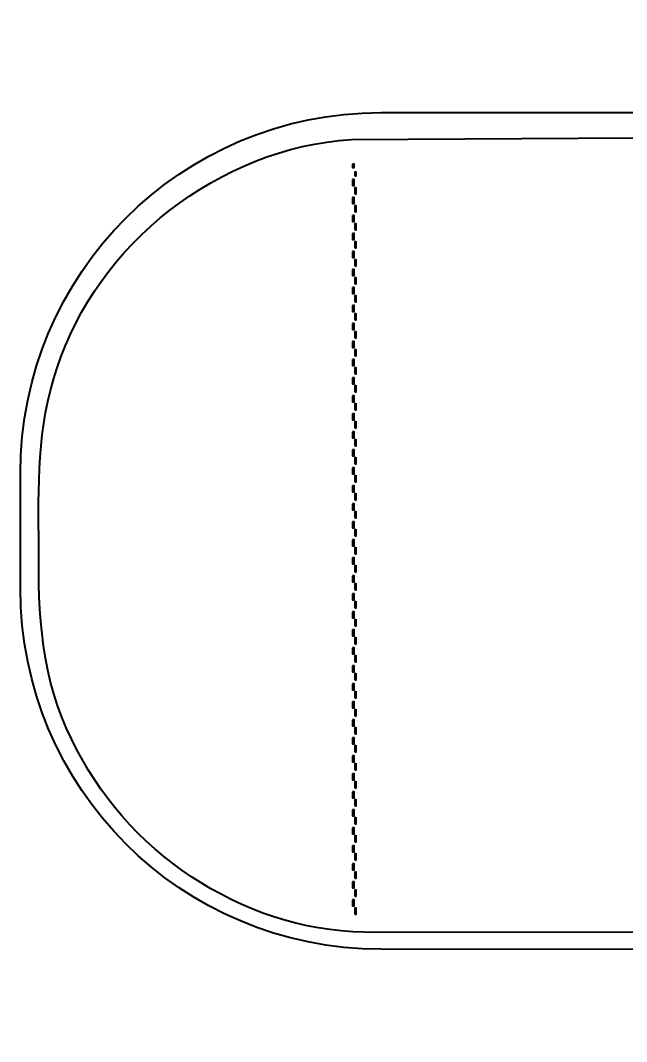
# Model space of a CAD drawing. Header units: centimetres. Extents: x -21.4 to 21.4, y -9 to 9.
# Drawn here: x -21.39 to -10.69, y -9 to 9 of the extents above; entities that cross this region are included whole.
import ezdxf

# ---------------------------------------------------------------- set-up
doc = ezdxf.new("R2010")
doc.units = ezdxf.units.CM
doc.header["$MEASUREMENT"] = 0
doc.layers.add('Layer 1', color=7, linetype='Continuous')

msp = doc.modelspace()

# ---------------------------------------------------------------- linework, layer by layer
at = {"layer": 'Layer 1', "color": 232, "lineweight": 40}
for points, knots in [([(-21.38813, -1.01332), (-21.38813, -4.53669), (-18.55157, -7.37324), (-15.02821, -7.37324), (-15.02821, -7.37324), (-15.02821, -7.37324), (13.18299, -7.37655), (13.18299, -7.37655), (13.18299, -7.37655), (13.18299, -7.37655), (14.4348, -9.00208), (14.4348, -9.00208), (14.4348, -9.00208), (14.4348, -9.00208), (19.14356, -9.00208), (19.14356, -9.00208), (19.14356, -9.00208), (19.14356, -9.00208), (20.72196, -7.37655), (20.72196, -7.37655), (20.72196, -7.37655), (20.72196, -7.37655), (21.24864, -7.37655), (21.24864, -7.37655), (21.24864, -7.37655), (21.32561, -7.37655), (21.38755, -7.21299), (21.38755, -7.01027), (21.38755, -7.01027), (19.77131, -2.57819), (19.00379, 1.9814), (21.38755, 7.01347), (21.38755, 7.01347), (21.38755, 7.21619), (21.32561, 7.37893), (21.24864, 7.37893), (21.24864, 7.37893), (21.24864, 7.37893), (20.71947, 7.37893), (20.71947, 7.37893), (20.71947, 7.37893), (20.71947, 7.37893), (19.14355, 9.00198), (19.14355, 9.00198), (19.14355, 9.00198), (19.14355, 9.00198), (14.43479, 9.00198), (14.43479, 9.00198), (14.43479, 9.00198), (14.43479, 9.00198), (13.18546, 7.37893), (13.18546, 7.37893), (13.18546, 7.37893), (13.18546, 7.37893), (-15.02822, 7.37645), (-15.02822, 7.37645), (-15.02822, 7.37645), (-18.55159, 7.37645), (-21.38814, 4.53989), (-21.38814, 1.01653), (-21.38814, 1.01653), (-21.38814, 1.01653), (-21.38814, -1.01332), (-21.38814, -1.01332), (-21.38814, -1.01332), (-21.38814, -1.01332), (-21.38813, -1.01332), (-21.38813, -1.01332)], [0, 0, 0, 0, 0.05555556, 0.05555556, 0.05555556, 0.05555556, 0.11111111, 0.11111111, 0.11111111, 0.11111111, 0.16666667, 0.16666667, 0.16666667, 0.16666667, 0.22222222, 0.22222222, 0.22222222, 0.22222222, 0.27777778, 0.27777778, 0.27777778, 0.27777778, 0.33333333, 0.33333333, 0.33333333, 0.33333333, 0.38888889, 0.38888889, 0.38888889, 0.38888889, 0.44444444, 0.44444444, 0.44444444, 0.44444444, 0.5, 0.5, 0.5, 0.5, 0.55555556, 0.55555556, 0.55555556, 0.55555556, 0.61111111, 0.61111111, 0.61111111, 0.61111111, 0.66666667, 0.66666667, 0.66666667, 0.66666667, 0.72222222, 0.72222222, 0.72222222, 0.72222222, 0.77777778, 0.77777778, 0.77777778, 0.77777778, 0.83333333, 0.83333333, 0.83333333, 0.83333333, 0.88888889, 0.88888889, 0.88888889, 0.88888889, 1, 1, 1, 1]), ([(-15.49041, 6.26437), (-15.49041, 6.26437), (-15.49041, 6.32473), (-15.49041, 6.32473), (-15.49041, 6.32473), (-15.49041, 6.32473), (-15.46395, 6.32473), (-15.46395, 6.32473), (-15.46395, 6.32473), (-15.46395, 6.32473), (-15.46395, 6.26437), (-15.46395, 6.26437), (-15.46395, 6.26437), (-15.46395, 6.26437), (-15.49041, 6.26437), (-15.49041, 6.26437)], [0, 0, 0, 0, 0.2, 0.2, 0.2, 0.2, 0.4, 0.4, 0.4, 0.4, 0.6, 0.6, 0.6, 0.6, 1, 1, 1, 1]), ([(-15.49041, 5.94687), (-15.49041, 5.94687), (-15.49041, 6.0527), (-15.49041, 6.0527), (-15.49041, 6.0527), (-15.49041, 6.0527), (-15.46395, 6.0527), (-15.46395, 6.0527), (-15.46395, 6.0527), (-15.46395, 6.0527), (-15.46395, 5.94687), (-15.46395, 5.94687), (-15.46395, 5.94687), (-15.46395, 5.94687), (-15.49041, 5.94687), (-15.49041, 5.94687)], [0, 0, 0, 0, 0.2, 0.2, 0.2, 0.2, 0.4, 0.4, 0.4, 0.4, 0.6, 0.6, 0.6, 0.6, 1, 1, 1, 1]), ([(-15.49041, 5.62937), (-15.49041, 5.62937), (-15.49041, 5.7352), (-15.49041, 5.7352), (-15.49041, 5.7352), (-15.49041, 5.7352), (-15.46395, 5.7352), (-15.46395, 5.7352), (-15.46395, 5.7352), (-15.46395, 5.7352), (-15.46395, 5.62937), (-15.46395, 5.62937), (-15.46395, 5.62937), (-15.46395, 5.62937), (-15.49041, 5.62937), (-15.49041, 5.62937)], [0, 0, 0, 0, 0.2, 0.2, 0.2, 0.2, 0.4, 0.4, 0.4, 0.4, 0.6, 0.6, 0.6, 0.6, 1, 1, 1, 1]), ([(-15.49041, 5.31187), (-15.49041, 5.31187), (-15.49041, 5.4177), (-15.49041, 5.4177), (-15.49041, 5.4177), (-15.49041, 5.4177), (-15.46395, 5.4177), (-15.46395, 5.4177), (-15.46395, 5.4177), (-15.46395, 5.4177), (-15.46395, 5.31187), (-15.46395, 5.31187), (-15.46395, 5.31187), (-15.46395, 5.31187), (-15.49041, 5.31187), (-15.49041, 5.31187)], [0, 0, 0, 0, 0.2, 0.2, 0.2, 0.2, 0.4, 0.4, 0.4, 0.4, 0.6, 0.6, 0.6, 0.6, 1, 1, 1, 1]), ([(-15.49041, 4.99437), (-15.49041, 4.99437), (-15.49041, 5.1002), (-15.49041, 5.1002), (-15.49041, 5.1002), (-15.49041, 5.1002), (-15.46395, 5.1002), (-15.46395, 5.1002), (-15.46395, 5.1002), (-15.46395, 5.1002), (-15.46395, 4.99437), (-15.46395, 4.99437), (-15.46395, 4.99437), (-15.46395, 4.99437), (-15.49041, 4.99437), (-15.49041, 4.99437)], [0, 0, 0, 0, 0.2, 0.2, 0.2, 0.2, 0.4, 0.4, 0.4, 0.4, 0.6, 0.6, 0.6, 0.6, 1, 1, 1, 1]), ([(-15.49041, 4.67687), (-15.49041, 4.67687), (-15.49041, 4.7827), (-15.49041, 4.7827), (-15.49041, 4.7827), (-15.49041, 4.7827), (-15.46395, 4.7827), (-15.46395, 4.7827), (-15.46395, 4.7827), (-15.46395, 4.7827), (-15.46395, 4.67687), (-15.46395, 4.67687), (-15.46395, 4.67687), (-15.46395, 4.67687), (-15.49041, 4.67687), (-15.49041, 4.67687)], [0, 0, 0, 0, 0.2, 0.2, 0.2, 0.2, 0.4, 0.4, 0.4, 0.4, 0.6, 0.6, 0.6, 0.6, 1, 1, 1, 1]), ([(-15.49041, 4.35937), (-15.49041, 4.35937), (-15.49041, 4.4652), (-15.49041, 4.4652), (-15.49041, 4.4652), (-15.49041, 4.4652), (-15.46395, 4.4652), (-15.46395, 4.4652), (-15.46395, 4.4652), (-15.46395, 4.4652), (-15.46395, 4.35937), (-15.46395, 4.35937), (-15.46395, 4.35937), (-15.46395, 4.35937), (-15.49041, 4.35937), (-15.49041, 4.35937)], [0, 0, 0, 0, 0.2, 0.2, 0.2, 0.2, 0.4, 0.4, 0.4, 0.4, 0.6, 0.6, 0.6, 0.6, 1, 1, 1, 1]), ([(-15.49041, 4.04187), (-15.49041, 4.04187), (-15.49041, 4.1477), (-15.49041, 4.1477), (-15.49041, 4.1477), (-15.49041, 4.1477), (-15.46395, 4.1477), (-15.46395, 4.1477), (-15.46395, 4.1477), (-15.46395, 4.1477), (-15.46395, 4.04187), (-15.46395, 4.04187), (-15.46395, 4.04187), (-15.46395, 4.04187), (-15.49041, 4.04187), (-15.49041, 4.04187)], [0, 0, 0, 0, 0.2, 0.2, 0.2, 0.2, 0.4, 0.4, 0.4, 0.4, 0.6, 0.6, 0.6, 0.6, 1, 1, 1, 1]), ([(-15.49041, 3.72437), (-15.49041, 3.72437), (-15.49041, 3.8302), (-15.49041, 3.8302), (-15.49041, 3.8302), (-15.49041, 3.8302), (-15.46395, 3.8302), (-15.46395, 3.8302), (-15.46395, 3.8302), (-15.46395, 3.8302), (-15.46395, 3.72437), (-15.46395, 3.72437), (-15.46395, 3.72437), (-15.46395, 3.72437), (-15.49041, 3.72437), (-15.49041, 3.72437)], [0, 0, 0, 0, 0.2, 0.2, 0.2, 0.2, 0.4, 0.4, 0.4, 0.4, 0.6, 0.6, 0.6, 0.6, 1, 1, 1, 1]), ([(-15.49041, 3.40687), (-15.49041, 3.40687), (-15.49041, 3.5127), (-15.49041, 3.5127), (-15.49041, 3.5127), (-15.49041, 3.5127), (-15.46395, 3.5127), (-15.46395, 3.5127), (-15.46395, 3.5127), (-15.46395, 3.5127), (-15.46395, 3.40687), (-15.46395, 3.40687), (-15.46395, 3.40687), (-15.46395, 3.40687), (-15.49041, 3.40687), (-15.49041, 3.40687)], [0, 0, 0, 0, 0.2, 0.2, 0.2, 0.2, 0.4, 0.4, 0.4, 0.4, 0.6, 0.6, 0.6, 0.6, 1, 1, 1, 1]), ([(-15.49041, 3.08937), (-15.49041, 3.08937), (-15.49041, 3.1952), (-15.49041, 3.1952), (-15.49041, 3.1952), (-15.49041, 3.1952), (-15.46395, 3.1952), (-15.46395, 3.1952), (-15.46395, 3.1952), (-15.46395, 3.1952), (-15.46395, 3.08937), (-15.46395, 3.08937), (-15.46395, 3.08937), (-15.46395, 3.08937), (-15.49041, 3.08937), (-15.49041, 3.08937)], [0, 0, 0, 0, 0.2, 0.2, 0.2, 0.2, 0.4, 0.4, 0.4, 0.4, 0.6, 0.6, 0.6, 0.6, 1, 1, 1, 1]), ([(-15.49041, 2.77187), (-15.49041, 2.77187), (-15.49041, 2.8777), (-15.49041, 2.8777), (-15.49041, 2.8777), (-15.49041, 2.8777), (-15.46395, 2.8777), (-15.46395, 2.8777), (-15.46395, 2.8777), (-15.46395, 2.8777), (-15.46395, 2.77187), (-15.46395, 2.77187), (-15.46395, 2.77187), (-15.46395, 2.77187), (-15.49041, 2.77187), (-15.49041, 2.77187)], [0, 0, 0, 0, 0.2, 0.2, 0.2, 0.2, 0.4, 0.4, 0.4, 0.4, 0.6, 0.6, 0.6, 0.6, 1, 1, 1, 1]), ([(-15.49041, 2.45437), (-15.49041, 2.45437), (-15.49041, 2.5602), (-15.49041, 2.5602), (-15.49041, 2.5602), (-15.49041, 2.5602), (-15.46395, 2.5602), (-15.46395, 2.5602), (-15.46395, 2.5602), (-15.46395, 2.5602), (-15.46395, 2.45437), (-15.46395, 2.45437), (-15.46395, 2.45437), (-15.46395, 2.45437), (-15.49041, 2.45437), (-15.49041, 2.45437)], [0, 0, 0, 0, 0.2, 0.2, 0.2, 0.2, 0.4, 0.4, 0.4, 0.4, 0.6, 0.6, 0.6, 0.6, 1, 1, 1, 1]), ([(-15.49041, 2.13687), (-15.49041, 2.13687), (-15.49041, 2.2427), (-15.49041, 2.2427), (-15.49041, 2.2427), (-15.49041, 2.2427), (-15.46395, 2.2427), (-15.46395, 2.2427), (-15.46395, 2.2427), (-15.46395, 2.2427), (-15.46395, 2.13687), (-15.46395, 2.13687), (-15.46395, 2.13687), (-15.46395, 2.13687), (-15.49041, 2.13687), (-15.49041, 2.13687)], [0, 0, 0, 0, 0.2, 0.2, 0.2, 0.2, 0.4, 0.4, 0.4, 0.4, 0.6, 0.6, 0.6, 0.6, 1, 1, 1, 1]), ([(-15.49041, 1.81937), (-15.49041, 1.81937), (-15.49041, 1.9252), (-15.49041, 1.9252), (-15.49041, 1.9252), (-15.49041, 1.9252), (-15.46395, 1.9252), (-15.46395, 1.9252), (-15.46395, 1.9252), (-15.46395, 1.9252), (-15.46395, 1.81937), (-15.46395, 1.81937), (-15.46395, 1.81937), (-15.46395, 1.81937), (-15.49041, 1.81937), (-15.49041, 1.81937)], [0, 0, 0, 0, 0.2, 0.2, 0.2, 0.2, 0.4, 0.4, 0.4, 0.4, 0.6, 0.6, 0.6, 0.6, 1, 1, 1, 1]), ([(-15.49041, 1.50187), (-15.49041, 1.50187), (-15.49041, 1.6077), (-15.49041, 1.6077), (-15.49041, 1.6077), (-15.49041, 1.6077), (-15.46395, 1.6077), (-15.46395, 1.6077), (-15.46395, 1.6077), (-15.46395, 1.6077), (-15.46395, 1.50187), (-15.46395, 1.50187), (-15.46395, 1.50187), (-15.46395, 1.50187), (-15.49041, 1.50187), (-15.49041, 1.50187)], [0, 0, 0, 0, 0.2, 0.2, 0.2, 0.2, 0.4, 0.4, 0.4, 0.4, 0.6, 0.6, 0.6, 0.6, 1, 1, 1, 1]), ([(-15.49041, 1.18437), (-15.49041, 1.18437), (-15.49041, 1.2902), (-15.49041, 1.2902), (-15.49041, 1.2902), (-15.49041, 1.2902), (-15.46395, 1.2902), (-15.46395, 1.2902), (-15.46395, 1.2902), (-15.46395, 1.2902), (-15.46395, 1.18437), (-15.46395, 1.18437), (-15.46395, 1.18437), (-15.46395, 1.18437), (-15.49041, 1.18437), (-15.49041, 1.18437)], [0, 0, 0, 0, 0.2, 0.2, 0.2, 0.2, 0.4, 0.4, 0.4, 0.4, 0.6, 0.6, 0.6, 0.6, 1, 1, 1, 1]), ([(-15.49041, 0.86687), (-15.49041, 0.86687), (-15.49041, 0.9727), (-15.49041, 0.9727), (-15.49041, 0.9727), (-15.49041, 0.9727), (-15.46395, 0.9727), (-15.46395, 0.9727), (-15.46395, 0.9727), (-15.46395, 0.9727), (-15.46395, 0.86687), (-15.46395, 0.86687), (-15.46395, 0.86687), (-15.46395, 0.86687), (-15.49041, 0.86687), (-15.49041, 0.86687)], [0, 0, 0, 0, 0.2, 0.2, 0.2, 0.2, 0.4, 0.4, 0.4, 0.4, 0.6, 0.6, 0.6, 0.6, 1, 1, 1, 1]), ([(-15.49041, 0.54937), (-15.49041, 0.54937), (-15.49041, 0.6552), (-15.49041, 0.6552), (-15.49041, 0.6552), (-15.49041, 0.6552), (-15.46395, 0.6552), (-15.46395, 0.6552), (-15.46395, 0.6552), (-15.46395, 0.6552), (-15.46395, 0.54937), (-15.46395, 0.54937), (-15.46395, 0.54937), (-15.46395, 0.54937), (-15.49041, 0.54937), (-15.49041, 0.54937)], [0, 0, 0, 0, 0.2, 0.2, 0.2, 0.2, 0.4, 0.4, 0.4, 0.4, 0.6, 0.6, 0.6, 0.6, 1, 1, 1, 1]), ([(-15.49041, 0.23187), (-15.49041, 0.23187), (-15.49041, 0.3377), (-15.49041, 0.3377), (-15.49041, 0.3377), (-15.49041, 0.3377), (-15.46395, 0.3377), (-15.46395, 0.3377), (-15.46395, 0.3377), (-15.46395, 0.3377), (-15.46395, 0.23187), (-15.46395, 0.23187), (-15.46395, 0.23187), (-15.46395, 0.23187), (-15.49041, 0.23187), (-15.49041, 0.23187)], [0, 0, 0, 0, 0.2, 0.2, 0.2, 0.2, 0.4, 0.4, 0.4, 0.4, 0.6, 0.6, 0.6, 0.6, 1, 1, 1, 1]), ([(-15.49041, -0.08563), (-15.49041, -0.08563), (-15.49041, 0.0202), (-15.49041, 0.0202), (-15.49041, 0.0202), (-15.49041, 0.0202), (-15.46395, 0.0202), (-15.46395, 0.0202), (-15.46395, 0.0202), (-15.46395, 0.0202), (-15.46395, -0.08563), (-15.46395, -0.08563), (-15.46395, -0.08563), (-15.46395, -0.08563), (-15.49041, -0.08563), (-15.49041, -0.08563)], [0, 0, 0, 0, 0.2, 0.2, 0.2, 0.2, 0.4, 0.4, 0.4, 0.4, 0.6, 0.6, 0.6, 0.6, 1, 1, 1, 1]), ([(-15.49041, -0.40313), (-15.49041, -0.40313), (-15.49041, -0.2973), (-15.49041, -0.2973), (-15.49041, -0.2973), (-15.49041, -0.2973), (-15.46395, -0.2973), (-15.46395, -0.2973), (-15.46395, -0.2973), (-15.46395, -0.2973), (-15.46395, -0.40313), (-15.46395, -0.40313), (-15.46395, -0.40313), (-15.46395, -0.40313), (-15.49041, -0.40313), (-15.49041, -0.40313)], [0, 0, 0, 0, 0.2, 0.2, 0.2, 0.2, 0.4, 0.4, 0.4, 0.4, 0.6, 0.6, 0.6, 0.6, 1, 1, 1, 1]), ([(-15.49041, -0.72063), (-15.49041, -0.72063), (-15.49041, -0.6148), (-15.49041, -0.6148), (-15.49041, -0.6148), (-15.49041, -0.6148), (-15.46395, -0.6148), (-15.46395, -0.6148), (-15.46395, -0.6148), (-15.46395, -0.6148), (-15.46395, -0.72063), (-15.46395, -0.72063), (-15.46395, -0.72063), (-15.46395, -0.72063), (-15.49041, -0.72063), (-15.49041, -0.72063)], [0, 0, 0, 0, 0.2, 0.2, 0.2, 0.2, 0.4, 0.4, 0.4, 0.4, 0.6, 0.6, 0.6, 0.6, 1, 1, 1, 1]), ([(-15.49041, -1.03813), (-15.49041, -1.03813), (-15.49041, -0.9323), (-15.49041, -0.9323), (-15.49041, -0.9323), (-15.49041, -0.9323), (-15.46395, -0.9323), (-15.46395, -0.9323), (-15.46395, -0.9323), (-15.46395, -0.9323), (-15.46395, -1.03813), (-15.46395, -1.03813), (-15.46395, -1.03813), (-15.46395, -1.03813), (-15.49041, -1.03813), (-15.49041, -1.03813)], [0, 0, 0, 0, 0.2, 0.2, 0.2, 0.2, 0.4, 0.4, 0.4, 0.4, 0.6, 0.6, 0.6, 0.6, 1, 1, 1, 1]), ([(-15.49041, -1.35563), (-15.49041, -1.35563), (-15.49041, -1.2498), (-15.49041, -1.2498), (-15.49041, -1.2498), (-15.49041, -1.2498), (-15.46395, -1.2498), (-15.46395, -1.2498), (-15.46395, -1.2498), (-15.46395, -1.2498), (-15.46395, -1.35563), (-15.46395, -1.35563), (-15.46395, -1.35563), (-15.46395, -1.35563), (-15.49041, -1.35563), (-15.49041, -1.35563)], [0, 0, 0, 0, 0.2, 0.2, 0.2, 0.2, 0.4, 0.4, 0.4, 0.4, 0.6, 0.6, 0.6, 0.6, 1, 1, 1, 1]), ([(-15.49041, -1.67313), (-15.49041, -1.67313), (-15.49041, -1.5673), (-15.49041, -1.5673), (-15.49041, -1.5673), (-15.49041, -1.5673), (-15.46395, -1.5673), (-15.46395, -1.5673), (-15.46395, -1.5673), (-15.46395, -1.5673), (-15.46395, -1.67313), (-15.46395, -1.67313), (-15.46395, -1.67313), (-15.46395, -1.67313), (-15.49041, -1.67313), (-15.49041, -1.67313)], [0, 0, 0, 0, 0.2, 0.2, 0.2, 0.2, 0.4, 0.4, 0.4, 0.4, 0.6, 0.6, 0.6, 0.6, 1, 1, 1, 1]), ([(-15.49041, -1.99063), (-15.49041, -1.99063), (-15.49041, -1.8848), (-15.49041, -1.8848), (-15.49041, -1.8848), (-15.49041, -1.8848), (-15.46395, -1.8848), (-15.46395, -1.8848), (-15.46395, -1.8848), (-15.46395, -1.8848), (-15.46395, -1.99063), (-15.46395, -1.99063), (-15.46395, -1.99063), (-15.46395, -1.99063), (-15.49041, -1.99063), (-15.49041, -1.99063)], [0, 0, 0, 0, 0.2, 0.2, 0.2, 0.2, 0.4, 0.4, 0.4, 0.4, 0.6, 0.6, 0.6, 0.6, 1, 1, 1, 1]), ([(-15.49041, -2.30813), (-15.49041, -2.30813), (-15.49041, -2.2023), (-15.49041, -2.2023), (-15.49041, -2.2023), (-15.49041, -2.2023), (-15.46395, -2.2023), (-15.46395, -2.2023), (-15.46395, -2.2023), (-15.46395, -2.2023), (-15.46395, -2.30813), (-15.46395, -2.30813), (-15.46395, -2.30813), (-15.46395, -2.30813), (-15.49041, -2.30813), (-15.49041, -2.30813)], [0, 0, 0, 0, 0.2, 0.2, 0.2, 0.2, 0.4, 0.4, 0.4, 0.4, 0.6, 0.6, 0.6, 0.6, 1, 1, 1, 1]), ([(-15.49041, -2.62563), (-15.49041, -2.62563), (-15.49041, -2.5198), (-15.49041, -2.5198), (-15.49041, -2.5198), (-15.49041, -2.5198), (-15.46395, -2.5198), (-15.46395, -2.5198), (-15.46395, -2.5198), (-15.46395, -2.5198), (-15.46395, -2.62563), (-15.46395, -2.62563), (-15.46395, -2.62563), (-15.46395, -2.62563), (-15.49041, -2.62563), (-15.49041, -2.62563)], [0, 0, 0, 0, 0.2, 0.2, 0.2, 0.2, 0.4, 0.4, 0.4, 0.4, 0.6, 0.6, 0.6, 0.6, 1, 1, 1, 1]), ([(-15.49041, -2.94313), (-15.49041, -2.94313), (-15.49041, -2.8373), (-15.49041, -2.8373), (-15.49041, -2.8373), (-15.49041, -2.8373), (-15.46395, -2.8373), (-15.46395, -2.8373), (-15.46395, -2.8373), (-15.46395, -2.8373), (-15.46395, -2.94313), (-15.46395, -2.94313), (-15.46395, -2.94313), (-15.46395, -2.94313), (-15.49041, -2.94313), (-15.49041, -2.94313)], [0, 0, 0, 0, 0.2, 0.2, 0.2, 0.2, 0.4, 0.4, 0.4, 0.4, 0.6, 0.6, 0.6, 0.6, 1, 1, 1, 1]), ([(-15.49041, -3.26063), (-15.49041, -3.26063), (-15.49041, -3.1548), (-15.49041, -3.1548), (-15.49041, -3.1548), (-15.49041, -3.1548), (-15.46395, -3.1548), (-15.46395, -3.1548), (-15.46395, -3.1548), (-15.46395, -3.1548), (-15.46395, -3.26063), (-15.46395, -3.26063), (-15.46395, -3.26063), (-15.46395, -3.26063), (-15.49041, -3.26063), (-15.49041, -3.26063)], [0, 0, 0, 0, 0.2, 0.2, 0.2, 0.2, 0.4, 0.4, 0.4, 0.4, 0.6, 0.6, 0.6, 0.6, 1, 1, 1, 1]), ([(-15.49041, -3.57813), (-15.49041, -3.57813), (-15.49041, -3.4723), (-15.49041, -3.4723), (-15.49041, -3.4723), (-15.49041, -3.4723), (-15.46395, -3.4723), (-15.46395, -3.4723), (-15.46395, -3.4723), (-15.46395, -3.4723), (-15.46395, -3.57813), (-15.46395, -3.57813), (-15.46395, -3.57813), (-15.46395, -3.57813), (-15.49041, -3.57813), (-15.49041, -3.57813)], [0, 0, 0, 0, 0.2, 0.2, 0.2, 0.2, 0.4, 0.4, 0.4, 0.4, 0.6, 0.6, 0.6, 0.6, 1, 1, 1, 1]), ([(-15.49041, -3.89563), (-15.49041, -3.89563), (-15.49041, -3.7898), (-15.49041, -3.7898), (-15.49041, -3.7898), (-15.49041, -3.7898), (-15.46395, -3.7898), (-15.46395, -3.7898), (-15.46395, -3.7898), (-15.46395, -3.7898), (-15.46395, -3.89563), (-15.46395, -3.89563), (-15.46395, -3.89563), (-15.46395, -3.89563), (-15.49041, -3.89563), (-15.49041, -3.89563)], [0, 0, 0, 0, 0.2, 0.2, 0.2, 0.2, 0.4, 0.4, 0.4, 0.4, 0.6, 0.6, 0.6, 0.6, 1, 1, 1, 1]), ([(-15.49041, -4.21313), (-15.49041, -4.21313), (-15.49041, -4.1073), (-15.49041, -4.1073), (-15.49041, -4.1073), (-15.49041, -4.1073), (-15.46395, -4.1073), (-15.46395, -4.1073), (-15.46395, -4.1073), (-15.46395, -4.1073), (-15.46395, -4.21313), (-15.46395, -4.21313), (-15.46395, -4.21313), (-15.46395, -4.21313), (-15.49041, -4.21313), (-15.49041, -4.21313)], [0, 0, 0, 0, 0.2, 0.2, 0.2, 0.2, 0.4, 0.4, 0.4, 0.4, 0.6, 0.6, 0.6, 0.6, 1, 1, 1, 1]), ([(-15.49041, -4.53063), (-15.49041, -4.53063), (-15.49041, -4.4248), (-15.49041, -4.4248), (-15.49041, -4.4248), (-15.49041, -4.4248), (-15.46395, -4.4248), (-15.46395, -4.4248), (-15.46395, -4.4248), (-15.46395, -4.4248), (-15.46395, -4.53063), (-15.46395, -4.53063), (-15.46395, -4.53063), (-15.46395, -4.53063), (-15.49041, -4.53063), (-15.49041, -4.53063)], [0, 0, 0, 0, 0.2, 0.2, 0.2, 0.2, 0.4, 0.4, 0.4, 0.4, 0.6, 0.6, 0.6, 0.6, 1, 1, 1, 1]), ([(-15.49041, -4.84813), (-15.49041, -4.84813), (-15.49041, -4.7423), (-15.49041, -4.7423), (-15.49041, -4.7423), (-15.49041, -4.7423), (-15.46395, -4.7423), (-15.46395, -4.7423), (-15.46395, -4.7423), (-15.46395, -4.7423), (-15.46395, -4.84813), (-15.46395, -4.84813), (-15.46395, -4.84813), (-15.46395, -4.84813), (-15.49041, -4.84813), (-15.49041, -4.84813)], [0, 0, 0, 0, 0.2, 0.2, 0.2, 0.2, 0.4, 0.4, 0.4, 0.4, 0.6, 0.6, 0.6, 0.6, 1, 1, 1, 1]), ([(-15.49041, -5.16563), (-15.49041, -5.16563), (-15.49041, -5.0598), (-15.49041, -5.0598), (-15.49041, -5.0598), (-15.49041, -5.0598), (-15.46395, -5.0598), (-15.46395, -5.0598), (-15.46395, -5.0598), (-15.46395, -5.0598), (-15.46395, -5.16563), (-15.46395, -5.16563), (-15.46395, -5.16563), (-15.46395, -5.16563), (-15.49041, -5.16563), (-15.49041, -5.16563)], [0, 0, 0, 0, 0.2, 0.2, 0.2, 0.2, 0.4, 0.4, 0.4, 0.4, 0.6, 0.6, 0.6, 0.6, 1, 1, 1, 1]), ([(-15.49041, -5.48313), (-15.49041, -5.48313), (-15.49041, -5.3773), (-15.49041, -5.3773), (-15.49041, -5.3773), (-15.49041, -5.3773), (-15.46395, -5.3773), (-15.46395, -5.3773), (-15.46395, -5.3773), (-15.46395, -5.3773), (-15.46395, -5.48313), (-15.46395, -5.48313), (-15.46395, -5.48313), (-15.46395, -5.48313), (-15.49041, -5.48313), (-15.49041, -5.48313)], [0, 0, 0, 0, 0.2, 0.2, 0.2, 0.2, 0.4, 0.4, 0.4, 0.4, 0.6, 0.6, 0.6, 0.6, 1, 1, 1, 1]), ([(-15.49041, -5.80063), (-15.49041, -5.80063), (-15.49041, -5.6948), (-15.49041, -5.6948), (-15.49041, -5.6948), (-15.49041, -5.6948), (-15.46395, -5.6948), (-15.46395, -5.6948), (-15.46395, -5.6948), (-15.46395, -5.6948), (-15.46395, -5.80063), (-15.46395, -5.80063), (-15.46395, -5.80063), (-15.46395, -5.80063), (-15.49041, -5.80063), (-15.49041, -5.80063)], [0, 0, 0, 0, 0.2, 0.2, 0.2, 0.2, 0.4, 0.4, 0.4, 0.4, 0.6, 0.6, 0.6, 0.6, 1, 1, 1, 1]), ([(-15.49041, -6.11813), (-15.49041, -6.11813), (-15.49041, -6.0123), (-15.49041, -6.0123), (-15.49041, -6.0123), (-15.49041, -6.0123), (-15.46395, -6.0123), (-15.46395, -6.0123), (-15.46395, -6.0123), (-15.46395, -6.0123), (-15.46395, -6.11813), (-15.46395, -6.11813), (-15.46395, -6.11813), (-15.46395, -6.11813), (-15.49041, -6.11813), (-15.49041, -6.11813)], [0, 0, 0, 0, 0.2, 0.2, 0.2, 0.2, 0.4, 0.4, 0.4, 0.4, 0.6, 0.6, 0.6, 0.6, 1, 1, 1, 1]), ([(-15.49041, -6.43563), (-15.49041, -6.43563), (-15.49041, -6.3298), (-15.49041, -6.3298), (-15.49041, -6.3298), (-15.49041, -6.3298), (-15.46395, -6.3298), (-15.46395, -6.3298), (-15.46395, -6.3298), (-15.46395, -6.3298), (-15.46395, -6.43563), (-15.46395, -6.43563), (-15.46395, -6.43563), (-15.46395, -6.43563), (-15.49041, -6.43563), (-15.49041, -6.43563)], [0, 0, 0, 0, 0.2, 0.2, 0.2, 0.2, 0.4, 0.4, 0.4, 0.4, 0.6, 0.6, 0.6, 0.6, 1, 1, 1, 1]), ([(-15.49041, -6.75313), (-15.49041, -6.75313), (-15.49041, -6.6473), (-15.49041, -6.6473), (-15.49041, -6.6473), (-15.49041, -6.6473), (-15.46395, -6.6473), (-15.46395, -6.6473), (-15.46395, -6.6473), (-15.46395, -6.6473), (-15.46395, -6.75313), (-15.46395, -6.75313), (-15.46395, -6.75313), (-15.46395, -6.75313), (-15.49041, -6.75313), (-15.49041, -6.75313)], [0, 0, 0, 0, 0.2, 0.2, 0.2, 0.2, 0.4, 0.4, 0.4, 0.4, 0.6, 0.6, 0.6, 0.6, 1, 1, 1, 1])]:
    msp.add_open_spline(points, degree=3, knots=knots, dxfattribs=at)
at = {"layer": 'Layer 1', "color": 233, "lineweight": 40}
for points, knots in [([(12.45939, 7.06975), (12.45939, 7.06975), (-15.54923, 6.90521), (-15.54923, 6.90521), (-15.54923, 6.90521), (-17.87876, 6.74385), (-20.02926, 5.08564), (-20.74416, 2.85791), (-20.74416, 2.85791), (-21.09528, 1.85051), (-21.07594, 0.76518), (-21.06166, -0.29063), (-21.06166, -0.29063), (-21.08401, -1.4418), (-21.01284, -2.6374), (-20.4804, -3.67647), (-20.4804, -3.67647), (-19.55783, -5.6385), (-17.50217, -7.0305), (-15.31937, -7.07554), (-15.31937, -7.07554), (-15.31937, -7.07554), (12.41723, -7.0896), (12.41723, -7.0896), (12.41723, -7.0896), (12.41723, -7.0896), (12.4594, 7.06974), (12.4594, 7.06974), (12.4594, 7.06974), (12.4594, 7.06974), (12.45939, 7.06975), (12.45939, 7.06975)], [0, 0, 0, 0, 0.11111111, 0.11111111, 0.11111111, 0.11111111, 0.22222222, 0.22222222, 0.22222222, 0.22222222, 0.33333333, 0.33333333, 0.33333333, 0.33333333, 0.44444444, 0.44444444, 0.44444444, 0.44444444, 0.55555556, 0.55555556, 0.55555556, 0.55555556, 0.66666667, 0.66666667, 0.66666667, 0.66666667, 0.77777778, 0.77777778, 0.77777778, 0.77777778, 1, 1, 1, 1]), ([(-15.52856, 6.46782), (-15.52856, 6.46782), (-15.5021, 6.46782), (-15.5021, 6.46782), (-15.5021, 6.46782), (-15.5021, 6.46782), (-15.5021, 6.40746), (-15.5021, 6.40746), (-15.5021, 6.40746), (-15.5021, 6.40746), (-15.52856, 6.40746), (-15.52856, 6.40746), (-15.52856, 6.40746), (-15.52856, 6.40746), (-15.52856, 6.46782), (-15.52856, 6.46782)], [0, 0, 0, 0, 0.2, 0.2, 0.2, 0.2, 0.4, 0.4, 0.4, 0.4, 0.6, 0.6, 0.6, 0.6, 1, 1, 1, 1]), ([(-15.52856, 6.1958), (-15.52856, 6.1958), (-15.5021, 6.1958), (-15.5021, 6.1958), (-15.5021, 6.1958), (-15.5021, 6.1958), (-15.5021, 6.08997), (-15.5021, 6.08997), (-15.5021, 6.08997), (-15.5021, 6.08997), (-15.52856, 6.08997), (-15.52856, 6.08997), (-15.52856, 6.08997), (-15.52856, 6.08997), (-15.52856, 6.1958), (-15.52856, 6.1958)], [0, 0, 0, 0, 0.2, 0.2, 0.2, 0.2, 0.4, 0.4, 0.4, 0.4, 0.6, 0.6, 0.6, 0.6, 1, 1, 1, 1]), ([(-15.52856, 5.8783), (-15.52856, 5.8783), (-15.5021, 5.8783), (-15.5021, 5.8783), (-15.5021, 5.8783), (-15.5021, 5.8783), (-15.5021, 5.77247), (-15.5021, 5.77247), (-15.5021, 5.77247), (-15.5021, 5.77247), (-15.52856, 5.77247), (-15.52856, 5.77247), (-15.52856, 5.77247), (-15.52856, 5.77247), (-15.52856, 5.8783), (-15.52856, 5.8783)], [0, 0, 0, 0, 0.2, 0.2, 0.2, 0.2, 0.4, 0.4, 0.4, 0.4, 0.6, 0.6, 0.6, 0.6, 1, 1, 1, 1]), ([(-15.52856, 5.5608), (-15.52856, 5.5608), (-15.5021, 5.5608), (-15.5021, 5.5608), (-15.5021, 5.5608), (-15.5021, 5.5608), (-15.5021, 5.45497), (-15.5021, 5.45497), (-15.5021, 5.45497), (-15.5021, 5.45497), (-15.52856, 5.45497), (-15.52856, 5.45497), (-15.52856, 5.45497), (-15.52856, 5.45497), (-15.52856, 5.5608), (-15.52856, 5.5608)], [0, 0, 0, 0, 0.2, 0.2, 0.2, 0.2, 0.4, 0.4, 0.4, 0.4, 0.6, 0.6, 0.6, 0.6, 1, 1, 1, 1]), ([(-15.52856, 5.2433), (-15.52856, 5.2433), (-15.5021, 5.2433), (-15.5021, 5.2433), (-15.5021, 5.2433), (-15.5021, 5.2433), (-15.5021, 5.13747), (-15.5021, 5.13747), (-15.5021, 5.13747), (-15.5021, 5.13747), (-15.52856, 5.13747), (-15.52856, 5.13747), (-15.52856, 5.13747), (-15.52856, 5.13747), (-15.52856, 5.2433), (-15.52856, 5.2433)], [0, 0, 0, 0, 0.2, 0.2, 0.2, 0.2, 0.4, 0.4, 0.4, 0.4, 0.6, 0.6, 0.6, 0.6, 1, 1, 1, 1]), ([(-15.52856, 4.9258), (-15.52856, 4.9258), (-15.5021, 4.9258), (-15.5021, 4.9258), (-15.5021, 4.9258), (-15.5021, 4.9258), (-15.5021, 4.81997), (-15.5021, 4.81997), (-15.5021, 4.81997), (-15.5021, 4.81997), (-15.52856, 4.81997), (-15.52856, 4.81997), (-15.52856, 4.81997), (-15.52856, 4.81997), (-15.52856, 4.9258), (-15.52856, 4.9258)], [0, 0, 0, 0, 0.2, 0.2, 0.2, 0.2, 0.4, 0.4, 0.4, 0.4, 0.6, 0.6, 0.6, 0.6, 1, 1, 1, 1]), ([(-15.52856, 4.6083), (-15.52856, 4.6083), (-15.5021, 4.6083), (-15.5021, 4.6083), (-15.5021, 4.6083), (-15.5021, 4.6083), (-15.5021, 4.50247), (-15.5021, 4.50247), (-15.5021, 4.50247), (-15.5021, 4.50247), (-15.52856, 4.50247), (-15.52856, 4.50247), (-15.52856, 4.50247), (-15.52856, 4.50247), (-15.52856, 4.6083), (-15.52856, 4.6083)], [0, 0, 0, 0, 0.2, 0.2, 0.2, 0.2, 0.4, 0.4, 0.4, 0.4, 0.6, 0.6, 0.6, 0.6, 1, 1, 1, 1]), ([(-15.52856, 4.2908), (-15.52856, 4.2908), (-15.5021, 4.2908), (-15.5021, 4.2908), (-15.5021, 4.2908), (-15.5021, 4.2908), (-15.5021, 4.18497), (-15.5021, 4.18497), (-15.5021, 4.18497), (-15.5021, 4.18497), (-15.52856, 4.18497), (-15.52856, 4.18497), (-15.52856, 4.18497), (-15.52856, 4.18497), (-15.52856, 4.2908), (-15.52856, 4.2908)], [0, 0, 0, 0, 0.2, 0.2, 0.2, 0.2, 0.4, 0.4, 0.4, 0.4, 0.6, 0.6, 0.6, 0.6, 1, 1, 1, 1]), ([(-15.52856, 3.9733), (-15.52856, 3.9733), (-15.5021, 3.9733), (-15.5021, 3.9733), (-15.5021, 3.9733), (-15.5021, 3.9733), (-15.5021, 3.86747), (-15.5021, 3.86747), (-15.5021, 3.86747), (-15.5021, 3.86747), (-15.52856, 3.86747), (-15.52856, 3.86747), (-15.52856, 3.86747), (-15.52856, 3.86747), (-15.52856, 3.9733), (-15.52856, 3.9733)], [0, 0, 0, 0, 0.2, 0.2, 0.2, 0.2, 0.4, 0.4, 0.4, 0.4, 0.6, 0.6, 0.6, 0.6, 1, 1, 1, 1]), ([(-15.52856, 3.6558), (-15.52856, 3.6558), (-15.5021, 3.6558), (-15.5021, 3.6558), (-15.5021, 3.6558), (-15.5021, 3.6558), (-15.5021, 3.54997), (-15.5021, 3.54997), (-15.5021, 3.54997), (-15.5021, 3.54997), (-15.52856, 3.54997), (-15.52856, 3.54997), (-15.52856, 3.54997), (-15.52856, 3.54997), (-15.52856, 3.6558), (-15.52856, 3.6558)], [0, 0, 0, 0, 0.2, 0.2, 0.2, 0.2, 0.4, 0.4, 0.4, 0.4, 0.6, 0.6, 0.6, 0.6, 1, 1, 1, 1]), ([(-15.52856, 3.3383), (-15.52856, 3.3383), (-15.5021, 3.3383), (-15.5021, 3.3383), (-15.5021, 3.3383), (-15.5021, 3.3383), (-15.5021, 3.23247), (-15.5021, 3.23247), (-15.5021, 3.23247), (-15.5021, 3.23247), (-15.52856, 3.23247), (-15.52856, 3.23247), (-15.52856, 3.23247), (-15.52856, 3.23247), (-15.52856, 3.3383), (-15.52856, 3.3383)], [0, 0, 0, 0, 0.2, 0.2, 0.2, 0.2, 0.4, 0.4, 0.4, 0.4, 0.6, 0.6, 0.6, 0.6, 1, 1, 1, 1]), ([(-15.52856, 3.0208), (-15.52856, 3.0208), (-15.5021, 3.0208), (-15.5021, 3.0208), (-15.5021, 3.0208), (-15.5021, 3.0208), (-15.5021, 2.91497), (-15.5021, 2.91497), (-15.5021, 2.91497), (-15.5021, 2.91497), (-15.52856, 2.91497), (-15.52856, 2.91497), (-15.52856, 2.91497), (-15.52856, 2.91497), (-15.52856, 3.0208), (-15.52856, 3.0208)], [0, 0, 0, 0, 0.2, 0.2, 0.2, 0.2, 0.4, 0.4, 0.4, 0.4, 0.6, 0.6, 0.6, 0.6, 1, 1, 1, 1]), ([(-15.52856, 2.7033), (-15.52856, 2.7033), (-15.5021, 2.7033), (-15.5021, 2.7033), (-15.5021, 2.7033), (-15.5021, 2.7033), (-15.5021, 2.59747), (-15.5021, 2.59747), (-15.5021, 2.59747), (-15.5021, 2.59747), (-15.52856, 2.59747), (-15.52856, 2.59747), (-15.52856, 2.59747), (-15.52856, 2.59747), (-15.52856, 2.7033), (-15.52856, 2.7033)], [0, 0, 0, 0, 0.2, 0.2, 0.2, 0.2, 0.4, 0.4, 0.4, 0.4, 0.6, 0.6, 0.6, 0.6, 1, 1, 1, 1]), ([(-15.52856, 2.3858), (-15.52856, 2.3858), (-15.5021, 2.3858), (-15.5021, 2.3858), (-15.5021, 2.3858), (-15.5021, 2.3858), (-15.5021, 2.27997), (-15.5021, 2.27997), (-15.5021, 2.27997), (-15.5021, 2.27997), (-15.52856, 2.27997), (-15.52856, 2.27997), (-15.52856, 2.27997), (-15.52856, 2.27997), (-15.52856, 2.3858), (-15.52856, 2.3858)], [0, 0, 0, 0, 0.2, 0.2, 0.2, 0.2, 0.4, 0.4, 0.4, 0.4, 0.6, 0.6, 0.6, 0.6, 1, 1, 1, 1]), ([(-15.52856, 2.0683), (-15.52856, 2.0683), (-15.5021, 2.0683), (-15.5021, 2.0683), (-15.5021, 2.0683), (-15.5021, 2.0683), (-15.5021, 1.96247), (-15.5021, 1.96247), (-15.5021, 1.96247), (-15.5021, 1.96247), (-15.52856, 1.96247), (-15.52856, 1.96247), (-15.52856, 1.96247), (-15.52856, 1.96247), (-15.52856, 2.0683), (-15.52856, 2.0683)], [0, 0, 0, 0, 0.2, 0.2, 0.2, 0.2, 0.4, 0.4, 0.4, 0.4, 0.6, 0.6, 0.6, 0.6, 1, 1, 1, 1]), ([(-15.52856, 1.7508), (-15.52856, 1.7508), (-15.5021, 1.7508), (-15.5021, 1.7508), (-15.5021, 1.7508), (-15.5021, 1.7508), (-15.5021, 1.64497), (-15.5021, 1.64497), (-15.5021, 1.64497), (-15.5021, 1.64497), (-15.52856, 1.64497), (-15.52856, 1.64497), (-15.52856, 1.64497), (-15.52856, 1.64497), (-15.52856, 1.7508), (-15.52856, 1.7508)], [0, 0, 0, 0, 0.2, 0.2, 0.2, 0.2, 0.4, 0.4, 0.4, 0.4, 0.6, 0.6, 0.6, 0.6, 1, 1, 1, 1]), ([(-15.52856, 1.4333), (-15.52856, 1.4333), (-15.5021, 1.4333), (-15.5021, 1.4333), (-15.5021, 1.4333), (-15.5021, 1.4333), (-15.5021, 1.32747), (-15.5021, 1.32747), (-15.5021, 1.32747), (-15.5021, 1.32747), (-15.52856, 1.32747), (-15.52856, 1.32747), (-15.52856, 1.32747), (-15.52856, 1.32747), (-15.52856, 1.4333), (-15.52856, 1.4333)], [0, 0, 0, 0, 0.2, 0.2, 0.2, 0.2, 0.4, 0.4, 0.4, 0.4, 0.6, 0.6, 0.6, 0.6, 1, 1, 1, 1]), ([(-15.52856, 1.1158), (-15.52856, 1.1158), (-15.5021, 1.1158), (-15.5021, 1.1158), (-15.5021, 1.1158), (-15.5021, 1.1158), (-15.5021, 1.00997), (-15.5021, 1.00997), (-15.5021, 1.00997), (-15.5021, 1.00997), (-15.52856, 1.00997), (-15.52856, 1.00997), (-15.52856, 1.00997), (-15.52856, 1.00997), (-15.52856, 1.1158), (-15.52856, 1.1158)], [0, 0, 0, 0, 0.2, 0.2, 0.2, 0.2, 0.4, 0.4, 0.4, 0.4, 0.6, 0.6, 0.6, 0.6, 1, 1, 1, 1]), ([(-15.52856, 0.7983), (-15.52856, 0.7983), (-15.5021, 0.7983), (-15.5021, 0.7983), (-15.5021, 0.7983), (-15.5021, 0.7983), (-15.5021, 0.69247), (-15.5021, 0.69247), (-15.5021, 0.69247), (-15.5021, 0.69247), (-15.52856, 0.69247), (-15.52856, 0.69247), (-15.52856, 0.69247), (-15.52856, 0.69247), (-15.52856, 0.7983), (-15.52856, 0.7983)], [0, 0, 0, 0, 0.2, 0.2, 0.2, 0.2, 0.4, 0.4, 0.4, 0.4, 0.6, 0.6, 0.6, 0.6, 1, 1, 1, 1]), ([(-15.52856, 0.4808), (-15.52856, 0.4808), (-15.5021, 0.4808), (-15.5021, 0.4808), (-15.5021, 0.4808), (-15.5021, 0.4808), (-15.5021, 0.37497), (-15.5021, 0.37497), (-15.5021, 0.37497), (-15.5021, 0.37497), (-15.52856, 0.37497), (-15.52856, 0.37497), (-15.52856, 0.37497), (-15.52856, 0.37497), (-15.52856, 0.4808), (-15.52856, 0.4808)], [0, 0, 0, 0, 0.2, 0.2, 0.2, 0.2, 0.4, 0.4, 0.4, 0.4, 0.6, 0.6, 0.6, 0.6, 1, 1, 1, 1]), ([(-15.52856, 0.1633), (-15.52856, 0.1633), (-15.5021, 0.1633), (-15.5021, 0.1633), (-15.5021, 0.1633), (-15.5021, 0.1633), (-15.5021, 0.05747), (-15.5021, 0.05747), (-15.5021, 0.05747), (-15.5021, 0.05747), (-15.52856, 0.05747), (-15.52856, 0.05747), (-15.52856, 0.05747), (-15.52856, 0.05747), (-15.52856, 0.1633), (-15.52856, 0.1633)], [0, 0, 0, 0, 0.2, 0.2, 0.2, 0.2, 0.4, 0.4, 0.4, 0.4, 0.6, 0.6, 0.6, 0.6, 1, 1, 1, 1]), ([(-15.52856, -0.1542), (-15.52856, -0.1542), (-15.5021, -0.1542), (-15.5021, -0.1542), (-15.5021, -0.1542), (-15.5021, -0.1542), (-15.5021, -0.26003), (-15.5021, -0.26003), (-15.5021, -0.26003), (-15.5021, -0.26003), (-15.52856, -0.26003), (-15.52856, -0.26003), (-15.52856, -0.26003), (-15.52856, -0.26003), (-15.52856, -0.1542), (-15.52856, -0.1542)], [0, 0, 0, 0, 0.2, 0.2, 0.2, 0.2, 0.4, 0.4, 0.4, 0.4, 0.6, 0.6, 0.6, 0.6, 1, 1, 1, 1]), ([(-15.52856, -0.4717), (-15.52856, -0.4717), (-15.5021, -0.4717), (-15.5021, -0.4717), (-15.5021, -0.4717), (-15.5021, -0.4717), (-15.5021, -0.57753), (-15.5021, -0.57753), (-15.5021, -0.57753), (-15.5021, -0.57753), (-15.52856, -0.57753), (-15.52856, -0.57753), (-15.52856, -0.57753), (-15.52856, -0.57753), (-15.52856, -0.4717), (-15.52856, -0.4717)], [0, 0, 0, 0, 0.2, 0.2, 0.2, 0.2, 0.4, 0.4, 0.4, 0.4, 0.6, 0.6, 0.6, 0.6, 1, 1, 1, 1]), ([(-15.52856, -0.7892), (-15.52856, -0.7892), (-15.5021, -0.7892), (-15.5021, -0.7892), (-15.5021, -0.7892), (-15.5021, -0.7892), (-15.5021, -0.89503), (-15.5021, -0.89503), (-15.5021, -0.89503), (-15.5021, -0.89503), (-15.52856, -0.89503), (-15.52856, -0.89503), (-15.52856, -0.89503), (-15.52856, -0.89503), (-15.52856, -0.7892), (-15.52856, -0.7892)], [0, 0, 0, 0, 0.2, 0.2, 0.2, 0.2, 0.4, 0.4, 0.4, 0.4, 0.6, 0.6, 0.6, 0.6, 1, 1, 1, 1]), ([(-15.52856, -1.1067), (-15.52856, -1.1067), (-15.5021, -1.1067), (-15.5021, -1.1067), (-15.5021, -1.1067), (-15.5021, -1.1067), (-15.5021, -1.21253), (-15.5021, -1.21253), (-15.5021, -1.21253), (-15.5021, -1.21253), (-15.52856, -1.21253), (-15.52856, -1.21253), (-15.52856, -1.21253), (-15.52856, -1.21253), (-15.52856, -1.1067), (-15.52856, -1.1067)], [0, 0, 0, 0, 0.2, 0.2, 0.2, 0.2, 0.4, 0.4, 0.4, 0.4, 0.6, 0.6, 0.6, 0.6, 1, 1, 1, 1]), ([(-15.52856, -1.4242), (-15.52856, -1.4242), (-15.5021, -1.4242), (-15.5021, -1.4242), (-15.5021, -1.4242), (-15.5021, -1.4242), (-15.5021, -1.53003), (-15.5021, -1.53003), (-15.5021, -1.53003), (-15.5021, -1.53003), (-15.52856, -1.53003), (-15.52856, -1.53003), (-15.52856, -1.53003), (-15.52856, -1.53003), (-15.52856, -1.4242), (-15.52856, -1.4242)], [0, 0, 0, 0, 0.2, 0.2, 0.2, 0.2, 0.4, 0.4, 0.4, 0.4, 0.6, 0.6, 0.6, 0.6, 1, 1, 1, 1]), ([(-15.52856, -1.7417), (-15.52856, -1.7417), (-15.5021, -1.7417), (-15.5021, -1.7417), (-15.5021, -1.7417), (-15.5021, -1.7417), (-15.5021, -1.84753), (-15.5021, -1.84753), (-15.5021, -1.84753), (-15.5021, -1.84753), (-15.52856, -1.84753), (-15.52856, -1.84753), (-15.52856, -1.84753), (-15.52856, -1.84753), (-15.52856, -1.7417), (-15.52856, -1.7417)], [0, 0, 0, 0, 0.2, 0.2, 0.2, 0.2, 0.4, 0.4, 0.4, 0.4, 0.6, 0.6, 0.6, 0.6, 1, 1, 1, 1]), ([(-15.52856, -2.0592), (-15.52856, -2.0592), (-15.5021, -2.0592), (-15.5021, -2.0592), (-15.5021, -2.0592), (-15.5021, -2.0592), (-15.5021, -2.16503), (-15.5021, -2.16503), (-15.5021, -2.16503), (-15.5021, -2.16503), (-15.52856, -2.16503), (-15.52856, -2.16503), (-15.52856, -2.16503), (-15.52856, -2.16503), (-15.52856, -2.0592), (-15.52856, -2.0592)], [0, 0, 0, 0, 0.2, 0.2, 0.2, 0.2, 0.4, 0.4, 0.4, 0.4, 0.6, 0.6, 0.6, 0.6, 1, 1, 1, 1]), ([(-15.52856, -2.3767), (-15.52856, -2.3767), (-15.5021, -2.3767), (-15.5021, -2.3767), (-15.5021, -2.3767), (-15.5021, -2.3767), (-15.5021, -2.48253), (-15.5021, -2.48253), (-15.5021, -2.48253), (-15.5021, -2.48253), (-15.52856, -2.48253), (-15.52856, -2.48253), (-15.52856, -2.48253), (-15.52856, -2.48253), (-15.52856, -2.3767), (-15.52856, -2.3767)], [0, 0, 0, 0, 0.2, 0.2, 0.2, 0.2, 0.4, 0.4, 0.4, 0.4, 0.6, 0.6, 0.6, 0.6, 1, 1, 1, 1]), ([(-15.52856, -2.6942), (-15.52856, -2.6942), (-15.5021, -2.6942), (-15.5021, -2.6942), (-15.5021, -2.6942), (-15.5021, -2.6942), (-15.5021, -2.80003), (-15.5021, -2.80003), (-15.5021, -2.80003), (-15.5021, -2.80003), (-15.52856, -2.80003), (-15.52856, -2.80003), (-15.52856, -2.80003), (-15.52856, -2.80003), (-15.52856, -2.6942), (-15.52856, -2.6942)], [0, 0, 0, 0, 0.2, 0.2, 0.2, 0.2, 0.4, 0.4, 0.4, 0.4, 0.6, 0.6, 0.6, 0.6, 1, 1, 1, 1]), ([(-15.52856, -3.0117), (-15.52856, -3.0117), (-15.5021, -3.0117), (-15.5021, -3.0117), (-15.5021, -3.0117), (-15.5021, -3.0117), (-15.5021, -3.11753), (-15.5021, -3.11753), (-15.5021, -3.11753), (-15.5021, -3.11753), (-15.52856, -3.11753), (-15.52856, -3.11753), (-15.52856, -3.11753), (-15.52856, -3.11753), (-15.52856, -3.0117), (-15.52856, -3.0117)], [0, 0, 0, 0, 0.2, 0.2, 0.2, 0.2, 0.4, 0.4, 0.4, 0.4, 0.6, 0.6, 0.6, 0.6, 1, 1, 1, 1]), ([(-15.52856, -3.3292), (-15.52856, -3.3292), (-15.5021, -3.3292), (-15.5021, -3.3292), (-15.5021, -3.3292), (-15.5021, -3.3292), (-15.5021, -3.43503), (-15.5021, -3.43503), (-15.5021, -3.43503), (-15.5021, -3.43503), (-15.52856, -3.43503), (-15.52856, -3.43503), (-15.52856, -3.43503), (-15.52856, -3.43503), (-15.52856, -3.3292), (-15.52856, -3.3292)], [0, 0, 0, 0, 0.2, 0.2, 0.2, 0.2, 0.4, 0.4, 0.4, 0.4, 0.6, 0.6, 0.6, 0.6, 1, 1, 1, 1]), ([(-15.52856, -3.6467), (-15.52856, -3.6467), (-15.5021, -3.6467), (-15.5021, -3.6467), (-15.5021, -3.6467), (-15.5021, -3.6467), (-15.5021, -3.75253), (-15.5021, -3.75253), (-15.5021, -3.75253), (-15.5021, -3.75253), (-15.52856, -3.75253), (-15.52856, -3.75253), (-15.52856, -3.75253), (-15.52856, -3.75253), (-15.52856, -3.6467), (-15.52856, -3.6467)], [0, 0, 0, 0, 0.2, 0.2, 0.2, 0.2, 0.4, 0.4, 0.4, 0.4, 0.6, 0.6, 0.6, 0.6, 1, 1, 1, 1]), ([(-15.52856, -3.9642), (-15.52856, -3.9642), (-15.5021, -3.9642), (-15.5021, -3.9642), (-15.5021, -3.9642), (-15.5021, -3.9642), (-15.5021, -4.07003), (-15.5021, -4.07003), (-15.5021, -4.07003), (-15.5021, -4.07003), (-15.52856, -4.07003), (-15.52856, -4.07003), (-15.52856, -4.07003), (-15.52856, -4.07003), (-15.52856, -3.9642), (-15.52856, -3.9642)], [0, 0, 0, 0, 0.2, 0.2, 0.2, 0.2, 0.4, 0.4, 0.4, 0.4, 0.6, 0.6, 0.6, 0.6, 1, 1, 1, 1]), ([(-15.52856, -4.2817), (-15.52856, -4.2817), (-15.5021, -4.2817), (-15.5021, -4.2817), (-15.5021, -4.2817), (-15.5021, -4.2817), (-15.5021, -4.38753), (-15.5021, -4.38753), (-15.5021, -4.38753), (-15.5021, -4.38753), (-15.52856, -4.38753), (-15.52856, -4.38753), (-15.52856, -4.38753), (-15.52856, -4.38753), (-15.52856, -4.2817), (-15.52856, -4.2817)], [0, 0, 0, 0, 0.2, 0.2, 0.2, 0.2, 0.4, 0.4, 0.4, 0.4, 0.6, 0.6, 0.6, 0.6, 1, 1, 1, 1]), ([(-15.52856, -4.5992), (-15.52856, -4.5992), (-15.5021, -4.5992), (-15.5021, -4.5992), (-15.5021, -4.5992), (-15.5021, -4.5992), (-15.5021, -4.70503), (-15.5021, -4.70503), (-15.5021, -4.70503), (-15.5021, -4.70503), (-15.52856, -4.70503), (-15.52856, -4.70503), (-15.52856, -4.70503), (-15.52856, -4.70503), (-15.52856, -4.5992), (-15.52856, -4.5992)], [0, 0, 0, 0, 0.2, 0.2, 0.2, 0.2, 0.4, 0.4, 0.4, 0.4, 0.6, 0.6, 0.6, 0.6, 1, 1, 1, 1]), ([(-15.52856, -4.9167), (-15.52856, -4.9167), (-15.5021, -4.9167), (-15.5021, -4.9167), (-15.5021, -4.9167), (-15.5021, -4.9167), (-15.5021, -5.02253), (-15.5021, -5.02253), (-15.5021, -5.02253), (-15.5021, -5.02253), (-15.52856, -5.02253), (-15.52856, -5.02253), (-15.52856, -5.02253), (-15.52856, -5.02253), (-15.52856, -4.9167), (-15.52856, -4.9167)], [0, 0, 0, 0, 0.2, 0.2, 0.2, 0.2, 0.4, 0.4, 0.4, 0.4, 0.6, 0.6, 0.6, 0.6, 1, 1, 1, 1]), ([(-15.52856, -5.2342), (-15.52856, -5.2342), (-15.5021, -5.2342), (-15.5021, -5.2342), (-15.5021, -5.2342), (-15.5021, -5.2342), (-15.5021, -5.34003), (-15.5021, -5.34003), (-15.5021, -5.34003), (-15.5021, -5.34003), (-15.52856, -5.34003), (-15.52856, -5.34003), (-15.52856, -5.34003), (-15.52856, -5.34003), (-15.52856, -5.2342), (-15.52856, -5.2342)], [0, 0, 0, 0, 0.2, 0.2, 0.2, 0.2, 0.4, 0.4, 0.4, 0.4, 0.6, 0.6, 0.6, 0.6, 1, 1, 1, 1]), ([(-15.52856, -5.5517), (-15.52856, -5.5517), (-15.5021, -5.5517), (-15.5021, -5.5517), (-15.5021, -5.5517), (-15.5021, -5.5517), (-15.5021, -5.65753), (-15.5021, -5.65753), (-15.5021, -5.65753), (-15.5021, -5.65753), (-15.52856, -5.65753), (-15.52856, -5.65753), (-15.52856, -5.65753), (-15.52856, -5.65753), (-15.52856, -5.5517), (-15.52856, -5.5517)], [0, 0, 0, 0, 0.2, 0.2, 0.2, 0.2, 0.4, 0.4, 0.4, 0.4, 0.6, 0.6, 0.6, 0.6, 1, 1, 1, 1]), ([(-15.52856, -5.8692), (-15.52856, -5.8692), (-15.5021, -5.8692), (-15.5021, -5.8692), (-15.5021, -5.8692), (-15.5021, -5.8692), (-15.5021, -5.97503), (-15.5021, -5.97503), (-15.5021, -5.97503), (-15.5021, -5.97503), (-15.52856, -5.97503), (-15.52856, -5.97503), (-15.52856, -5.97503), (-15.52856, -5.97503), (-15.52856, -5.8692), (-15.52856, -5.8692)], [0, 0, 0, 0, 0.2, 0.2, 0.2, 0.2, 0.4, 0.4, 0.4, 0.4, 0.6, 0.6, 0.6, 0.6, 1, 1, 1, 1]), ([(-15.52856, -6.1867), (-15.52856, -6.1867), (-15.5021, -6.1867), (-15.5021, -6.1867), (-15.5021, -6.1867), (-15.5021, -6.1867), (-15.5021, -6.29253), (-15.5021, -6.29253), (-15.5021, -6.29253), (-15.5021, -6.29253), (-15.52856, -6.29253), (-15.52856, -6.29253), (-15.52856, -6.29253), (-15.52856, -6.29253), (-15.52856, -6.1867), (-15.52856, -6.1867)], [0, 0, 0, 0, 0.2, 0.2, 0.2, 0.2, 0.4, 0.4, 0.4, 0.4, 0.6, 0.6, 0.6, 0.6, 1, 1, 1, 1]), ([(-15.52856, -6.5042), (-15.52856, -6.5042), (-15.5021, -6.5042), (-15.5021, -6.5042), (-15.5021, -6.5042), (-15.5021, -6.5042), (-15.5021, -6.61003), (-15.5021, -6.61003), (-15.5021, -6.61003), (-15.5021, -6.61003), (-15.52856, -6.61003), (-15.52856, -6.61003), (-15.52856, -6.61003), (-15.52856, -6.61003), (-15.52856, -6.5042), (-15.52856, -6.5042)], [0, 0, 0, 0, 0.2, 0.2, 0.2, 0.2, 0.4, 0.4, 0.4, 0.4, 0.6, 0.6, 0.6, 0.6, 1, 1, 1, 1])]:
    msp.add_open_spline(points, degree=3, knots=knots, dxfattribs=at)

doc.saveas('drawing.dxf')
